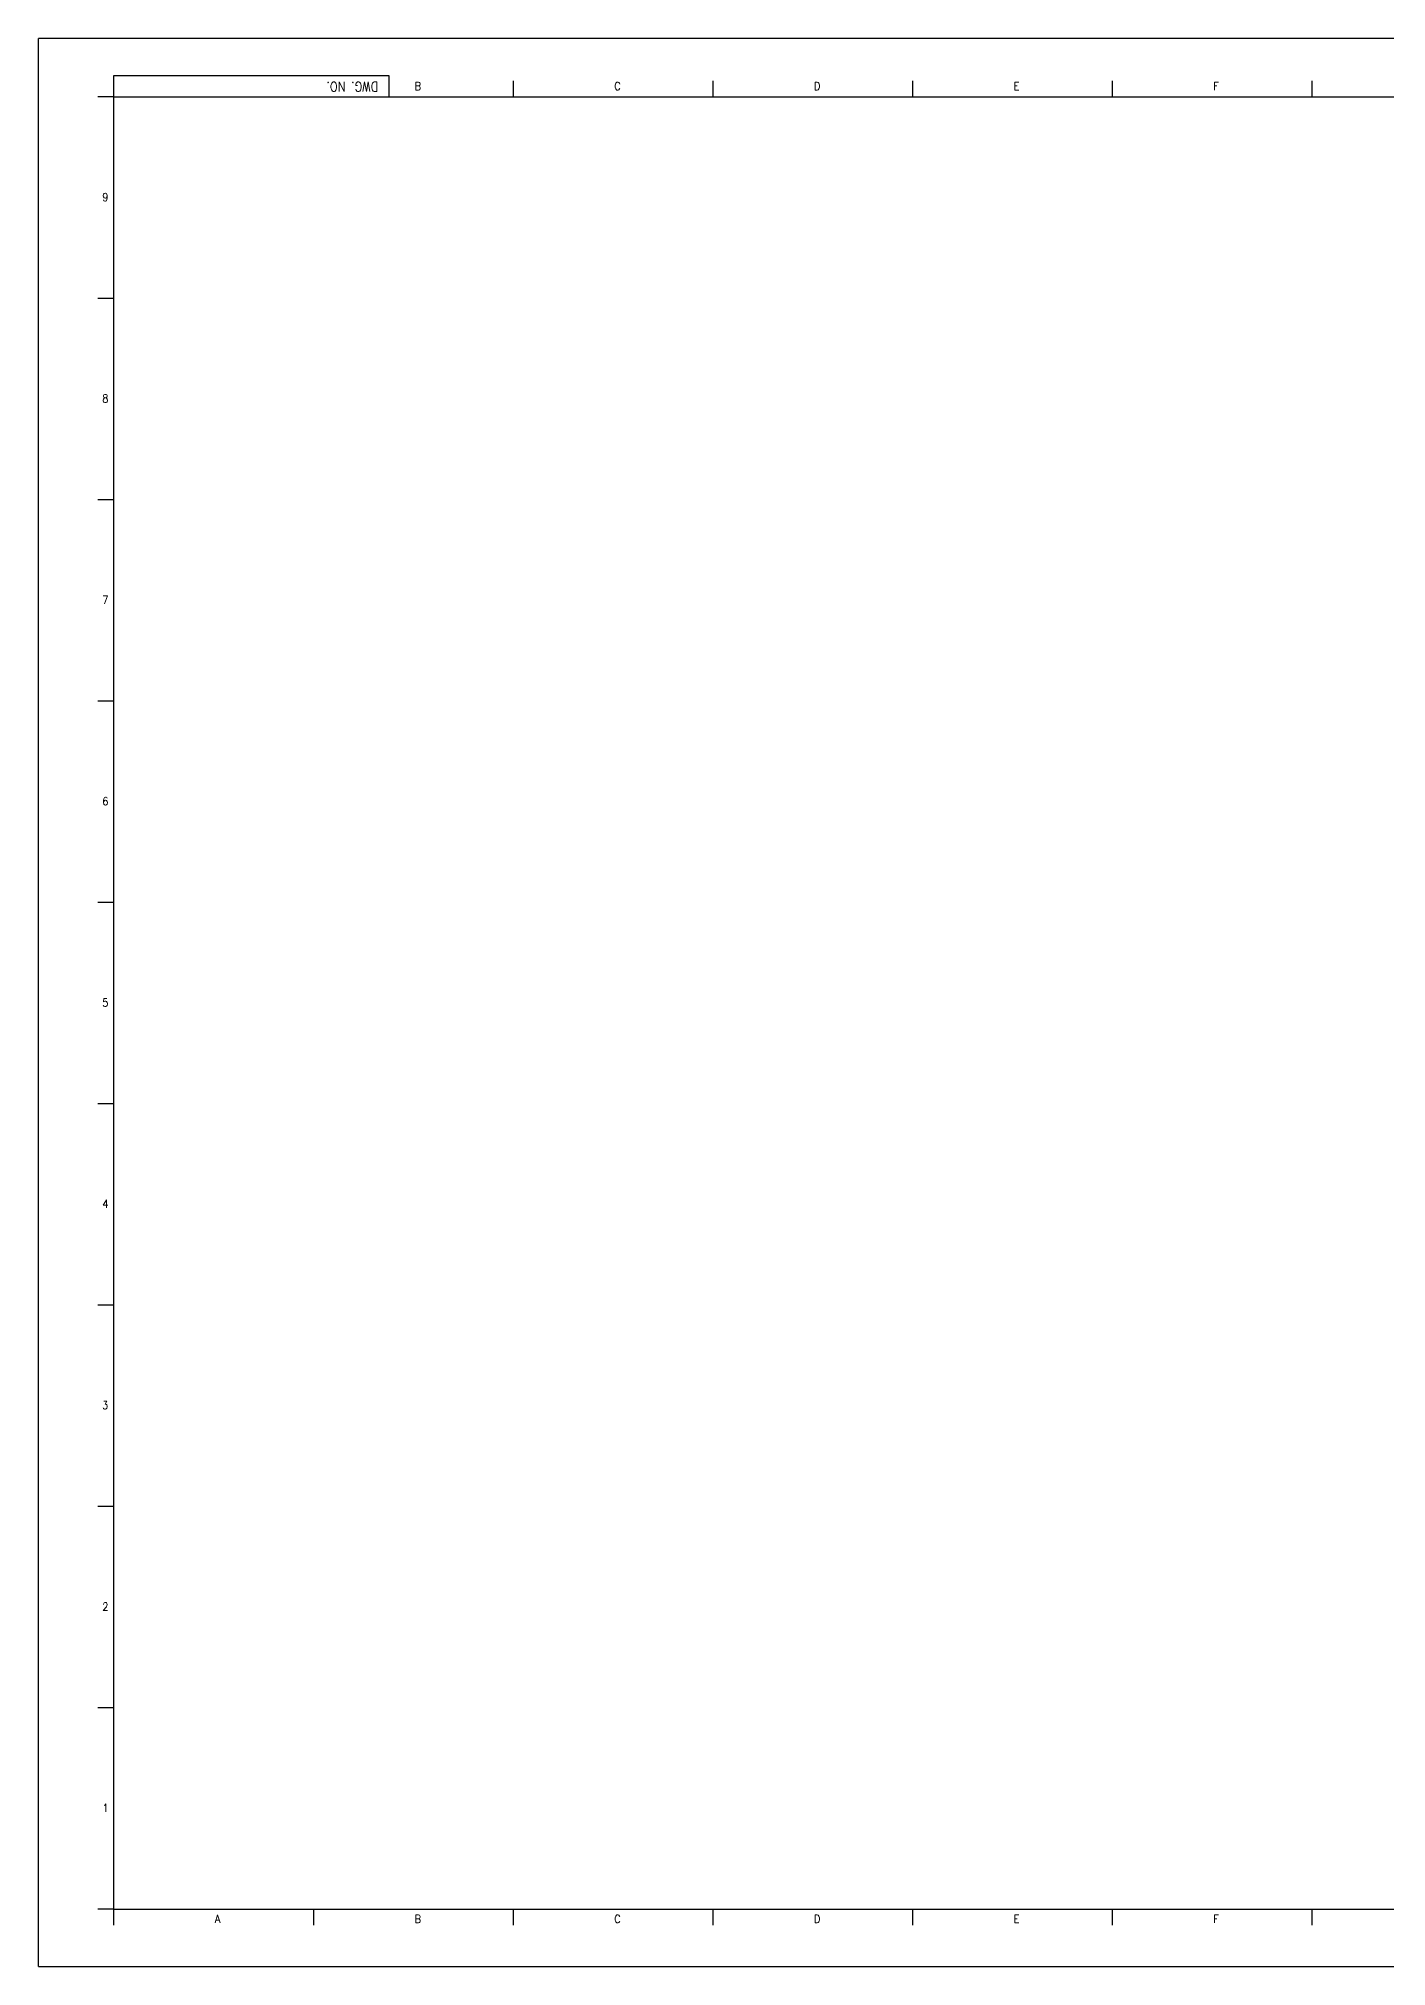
# Model space of a CAD drawing. Header units: millimetres. Extents: x 0 to 841, y 0 to 595.
# Drawn here: x 0 to 416, y 0 to 595 of the extents above; entities that cross this region are included whole.
import ezdxf
from ezdxf.enums import TextEntityAlignment as Align

# ---------------------------------------------------------------- set-up
doc = ezdxf.new("R2010")
doc.units = ezdxf.units.MM
doc.header["$LTSCALE"] = 6
doc.linetypes.add('PHANTOM', pattern=[63.50000000000001, 31.75, -6.35, 6.35, -6.35, 6.35, -6.35])
doc.layers.add('ECT', color=7, linetype='PHANTOM')
doc.styles.add('ROMANS', font='romans')
doc.styles.add('simplex', font='simplex.shx')

msp = doc.modelspace()

# ---------------------------------------------------------------- linework, layer by layer
at = {"color": 7}
for p, q in [((0, 0), (0, 594.8548847976206)), ((841.0017336793899, 594.8548847976206), (0, 594.8548847976206)), ((23.22941464039104, 576.8269932133696), (823.62450211139, 576.8269932133696)), ((23.22941464039104, 17.67865305943672), (23.22941464039104, 576.8269932133696)), ((23.22941464039104, 17.67865305943672), (823.62450211139, 17.67865305943672)), ((0, 0), (841.0017336793899, 0))]:
    msp.add_line(p, q, dxfattribs=at)
at = {"layer": 'ECT', "linetype": 'ByBlock'}
for p, q in [((23.22941464039104, 576.8269932133696), (23.22941464039104, 583.4293288408144)), ((23.22941464039104, 583.4293288408144), (108.0064644036702, 583.4293288408144)), ((108.0064644036702, 583.4293288408144), (108.0064644036702, 576.8269932133696))]:
    msp.add_line(p, q, dxfattribs=at)
at = {"layer": 'ECT', "color": 7, "linetype": 'ByBlock'}
for p, q in [((146.3671204051607, 581.7808089625271), (146.3671204051607, 576.8269932133696)), ((207.93597328754, 581.7808089625271), (207.93597328754, 576.8269932133696)), ((269.5048261699303, 581.7808089625271), (269.5048261699303, 576.8269932133696)), ((331.0736790523115, 581.7808089625271), (331.0736790523115, 576.8269932133696)), ((392.6425319346909, 581.7808089625271), (392.6425319346909, 576.8269932133696)), ((23.22941464039104, 576.8269932133696), (18.2755988912304, 576.8269932133696)), ((23.22941464039104, 514.6993930495059), (18.23064283013991, 514.6993930495059)), ((23.22941464039104, 452.5718005507471), (18.23064283013991, 452.5718005507471)), ((23.22941464039104, 390.4442080519886), (18.23064283013991, 390.4442080519886)), ((23.22941464039104, 328.31661555323), (18.23064283013991, 328.31661555323)), ((23.22941464039104, 266.1890230544713), (18.23064283013991, 266.1890230544713)), ((23.22941464039104, 204.0614305557127), (18.23064283013991, 204.0614305557127)), ((23.22941464039104, 141.933838056954), (18.23064283013991, 141.933838056954)), ((23.22941464039104, 79.80624555819537), (18.23064283013991, 79.80624555819537)), ((23.22941464039104, 17.67865305943672), (18.2755988912304, 17.67865305943672)), ((23.22941464039104, 12.7248373102794), (23.22941464039104, 17.67865305943672)), ((84.7982675227704, 17.67865305943672), (84.7982675227704, 12.7248373102794)), ((146.3671204051607, 17.67865305943672), (146.3671204051607, 12.7248373102794)), ((207.93597328754, 17.67865305943672), (207.93597328754, 12.7248373102794)), ((269.5048261699303, 17.67865305943672), (269.5048261699303, 12.7248373102794)), ((331.0736790523115, 17.67865305943672), (331.0736790523115, 12.7248373102794)), ((392.6425319346909, 17.67865305943672), (392.6425319346909, 12.7248373102794))]:
    msp.add_line(p, q, dxfattribs=at)

# ---------------------------------------------------------------- texts
at = {"color": 7, "style": 'ROMANS', "width": 0.8}
msp.add_text('3', height=2.499167935, dxfattribs=at).set_placement((19.65886334736024, 171.9264689184238))
at = {"layer": 'ECT', "linetype": 'ByBlock', "style": 'ROMANS', "width": 0.8499999999999889}
msp.add_text('DWG. NO.', height=3, rotation=180, dxfattribs=at).set_placement((96.73467702022026, 579.9739573382947), align=Align.MIDDLE)
at = {"layer": 'ECT', "linetype": 'ByBlock', "style": 'simplex'}
for s, height, width, p in [('B', 2.468755089204516, 0.9000000000000277, (115.9365379460505, 578.9500571058659)), ('C', 2.468755089204516, 0.9000000000000034, (177.5053908284299, 578.9500571058659)), ('D', 2.468755089204516, 0.899999999999955, (239.0742437108202, 578.9500571058659)), ('E', 2.468755089204516, 0.899999999999955, (300.6430965932013, 578.9500571058659)), ('F', 2.468755089204516, 0.9000000000000034, (362.2119494755916, 578.9500571058659)), ('9', 2.468755089204516, 0.9000000000000034, (19.65886334736024, 544.6920239109756)), ('8', 2.468755089204516, 0.9000000000000034, (19.65886334736024, 482.5644314122169)), ('7', 2.468755089204584, 0.8999999999999788, (19.65886334736024, 420.4368389134583)), ('6', 2.468755089204584, 0.8999999999999788, (19.65886334736024, 358.3092464146995)), ('5', 2.468755089204516, 0.9000000000000034, (19.65886334736024, 296.1816539159411)), ('4', 2.468755089204516, 0.9000000000000034, (19.65886334736024, 234.0540614171824)), ('2', 2.468755089204516, 0.9000000000000034, (19.65886334736024, 109.7988764196651)), ('1', 2.468755089204516, 0.9000000000000034, (19.65886334736024, 47.67128392090638)), ('A', 2.468755089204516, 0.9000000000000155, (54.36768506366025, 13.43252527444466)), ('B', 2.468755089204516, 0.9000000000000277, (115.9365379460505, 13.43252527444466)), ('C', 2.468755089204516, 0.9000000000000034, (177.5053908284299, 13.43252527444466)), ('D', 2.468755089204516, 0.899999999999955, (239.0742437108202, 13.43252527444466)), ('E', 2.468755089204516, 0.899999999999955, (300.6430965932013, 13.43252527444466)), ('F', 2.468755089204516, 0.9000000000000034, (362.2119494755916, 13.43252527444466))]:
    msp.add_text(s, height=height, dxfattribs=dict(at, width=width)).set_placement(p)

doc.saveas('drawing.dxf')
